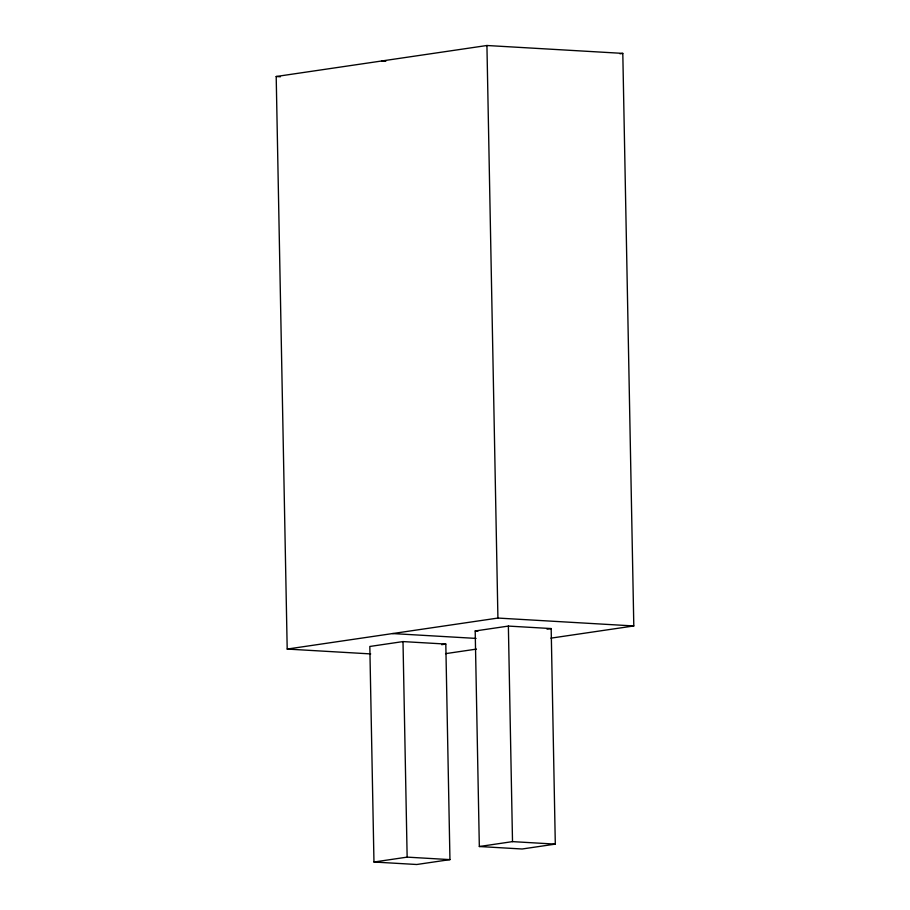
<?xml version="1.0" encoding="UTF-8"?>
<svg xmlns="http://www.w3.org/2000/svg" width="910" height="910" viewBox="0 0 910 910"><rect width="100%" height="100%" fill="white"/><g stroke="black" fill="none" stroke-linecap="round" stroke-linejoin="round"><path stroke-width="1.36" d="M370.7 653.915L287.196 649.069L276.196 76.508L486.93 45.5L622.804 53.383L633.804 625.955L550.914 638.149M619.994 53.804L622.804 53.383M287.196 649.069L497.918 618.061L633.804 625.955M403.005 641.584L369.824 646.464L373.964 862.02L416.757 864.5L449.95 859.62L445.809 644.064L403.005 641.584L407.145 857.129L373.964 862.02M475.191 630.96L508.372 626.08L551.176 628.56L555.305 844.116L522.124 848.996L479.331 846.516L475.191 630.96L477.943 631.119M441.657 644.678L445.809 644.064M547.024 629.174L551.176 628.56M445.547 653.653L476.453 649.103M479.331 846.516L512.512 841.625L555.305 844.116M381.563 61.004L385.806 61.254M276.196 76.508L280.439 76.758M392.551 633.565L476.066 638.41M407.145 857.129L449.95 859.62M508.372 626.08L512.512 841.625M486.93 45.5L497.918 618.061"/></g></svg>
